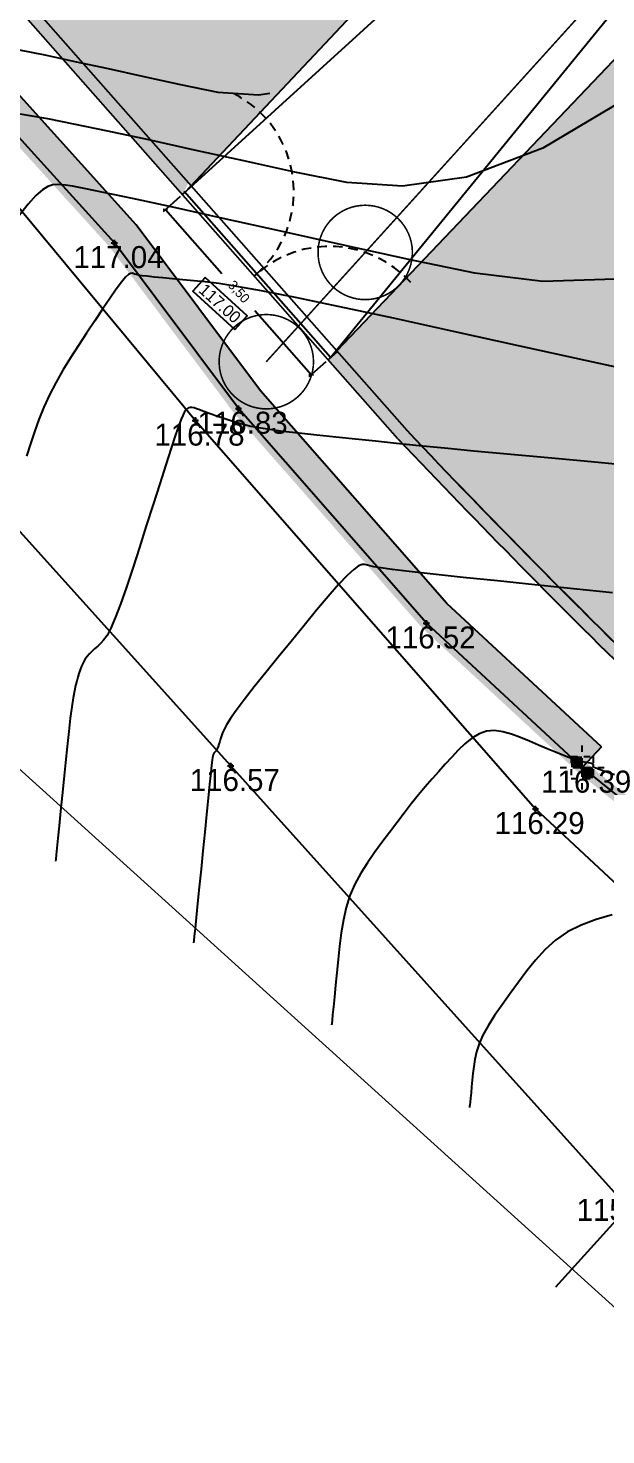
# Model space of a CAD drawing. Extents: x -196763 to -87592, y -65703 to -55832.
# Drawn here: x -87822.65 to -87813.47, y -65624.08 to -65601.72 of the extents above; entities that cross this region are included whole.
import ezdxf
from ezdxf.enums import TextEntityAlignment as Align

# ---------------------------------------------------------------- set-up
doc = ezdxf.new("R2010")
doc.units = 0
doc.header["$MEASUREMENT"] = 0
doc.header["$PDMODE"] = 34
doc.header["$PDSIZE"] = 0.05
doc.linetypes.add('ACAD_ISO04W100', pattern=[30, 24, -3, 0, -3])
doc.linetypes.add('DASHED', pattern=[70, 50, -20])
for name, color, linetype in [('0_coordinates', 1, 'Continuous'), ('0_PROP.aux', 6, 'Continuous'), ('0_PROP.aux.cotas', 30, 'Continuous'), ('0_PROP.corte', 10, 'Continuous'), ('0_PROP.PMC', 5, 'Continuous'), ('0_PROP.trama', 251, 'Continuous'), ('0_PROP.vista4', 140, 'Continuous'), ('0_PROPfinal', 4, 'Continuous'), ('0_tramas piso0', 7, 'Continuous'), ('CV', 8, 'Continuous'), ('CVD', 6, 'Continuous'), ('LEVTP_BERMA', 6, 'Continuous'), ('LEVTP_EDIF', 3, 'Continuous'), ('LEVTP_MURO', 1, 'Continuous'), ('POINTS', 2, 'Continuous'), ('Z', 1, 'Continuous')]:
    doc.layers.add(name, color=color, linetype=linetype)
doc.layers.add('0_folha', color=7, linetype='Continuous', lineweight=9)
doc.layers.add('0_Limites_Terreno', color=30, linetype='DASHED', lineweight=35)
doc.styles.add('creativespace', font='GOTHIC.TTF')
doc.dimstyles.new('creativespace', dxfattribs={"dimtxt": 0.15, "dimasz": 0.05, "dimexe": 0.05, "dimexo": 0.05, "dimgap": 0.2, "dimtad": 0, "dimtoh": 1, "dimzin": 1, "dimtxsty": 'creativespace', "dimblk": 'OBLIQUE', "dimcen": 0, "dimclrd": 251, "dimclre": 256, "dimclrt": 30, "dimazin": 3, "dimtfac": 1, "dimtmove": 0, "dimatfit": 3, "dimldrblk": 'OBLIQUE', "dimfxl": 1, "dimlwd": -1, "dimlwe": -1, "dimarcsym": 0})

# ---------------------------------------------------------------- blocks, each defined once
blk = doc.blocks.new('_Oblique')
at = {"color": 0, "linetype": 'ByBlock', "lineweight": -2}
blk.add_line((-0.5, -0.5), (0.5, 0.5), dxfattribs=at)
blk = doc.blocks.new('*D85')
at = {"layer": '0_PROP.aux.cotas', "transparency": 16777216}
for p, q in [((-87820.23791385659, -65604.39490010693), (-87820.5091695417, -65604.63426000957)), ((-87817.92178744974, -65607.01966076402), (-87818.19304313486, -65607.25902066665))]:
    blk.add_line(p, q, dxfattribs=at)
at = {"layer": '0_PROP.aux.cotas', "color": 251, "transparency": 16777216}
for p, q in [((-87820.4716787907, -65604.60117763377), (-87819.5752834611, -65605.6170216686)), ((-87818.15555238385, -65607.22593829085), (-87819.05194771344, -65606.21009425602))]:
    blk.add_line(p, q, dxfattribs=at)
at = {"layer": 'DEFPOINTS', "color": 0, "transparency": 16777216}
for p in [(-87820.20042310558, -65604.36181773113), (-87820.4716787907, -65604.60117763375), (-87817.88429669873, -65606.98657838821)]:
    blk.add_point(p, dxfattribs=at)
at = {"layer": '0_PROP.aux.cotas', "color": 251, "transparency": 16777216, "xscale": 0.05, "yscale": 0.05, "zscale": 0.05}
for p, rotation in [((-87820.4716787907, -65604.60117763377), 131.4256430822428), ((-87818.15555238385, -65607.22593829085), 311.4256430822428)]:
    blk.add_blockref('_Oblique', p, dxfattribs=dict(at, rotation=rotation))
at = {"layer": '0_PROP.aux.cotas', "color": 30, "transparency": 16777216, "insert": (-87819.31361558726, -65605.91355796231), "char_height": 0.15, "attachment_point": 5, "rotation": 311.4256430822428, "style": 'creativespace'}
blk.add_mtext('3,50', dxfattribs=at)
blk = doc.blocks.new('mk_02')
at = {"linetype": 'ACAD_ISO04W100', "ltscale": 0.001}
for points in [[(-0.25, 0.25), (0, 0.25), (0, 0), (-0.25, 0)], [(0.25, -0.25), (0, -0.25), (0, 0), (0.25, 0)]]:
    blk.add_hatch(color=9, dxfattribs=at).paths.add_polyline_path(points)
for p, q in [((0, -0.5), (0, 0.5)), ((-0.5, 0), (0.5, 0)), ((-0.25, 0.25), (0.25, 0.25)), ((-0.25, 0.25), (-0.25, -0.25)), ((0.25, 0.25), (0.25, -0.25)), ((-0.25, -0.25), (0.25, -0.25))]:
    blk.add_line(p, q, dxfattribs=at)

msp = doc.modelspace()

# ---------------------------------------------------------------- hatches: boundary and pattern name
at = {"layer": '0_PROP.trama'}
h = msp.add_hatch(color=256, dxfattribs=at)
h.dxf.hatch_style = 1
edge = h.paths.add_edge_path()
edge.add_line((-87812.6433795543, -65612.42831853931), (-87812.51844189655, -65612.28171976692))
edge.add_arc((-87704.14765399089, -65501.4081540243), 155.0392700311026, 223.8976485634946, 225.6540299730254, ccw=False)
edge.add_line((-87815.86578429029, -65608.90808246234), (-87816.01011405612, -65609.04653432651))
edge.add_arc((-87722.83421558904, -65519.65205784616), 129.1244379671906, 223.8134518173412, 225.9310006975266)
edge = h.paths.add_edge_path()
edge.add_line((-87810.77080004157, -65613.94294737486), (-87810.90652139836, -65614.08521834655))
edge.add_arc((-87718.16673759412, -65515.24201291452), 135.5383589989754, 226.8247030543718, 233.0253626053064)
edge.add_line((-87799.6878340959, -65623.52385619991), (-87799.56751517074, -65623.36409589119))
edge.add_arc((-87717.45314874478, -65514.3448555183), 136.4842992619217, 226.8646259028792, 233.0125803918554, ccw=False)
h.paths.add_polyline_path([(-87820.69944182342, -65603.50202374249), (-87820.69069029778, -65603.50394451628), (-87824.7609922158, -65598.8912566276), (-87824.9109552192, -65599.02358613157), (-87820.20042311444, -65604.36181774843), (-87820.10508706793, -65604.17557893261)])
edge = h.paths.add_edge_path()
edge.add_line((-87819.024645367, -65603.0026795664), (-87818.8114989262, -65602.75357224893))
edge.add_line((-87818.8114989262, -65602.75357224893), (-87818.99399999989, -65602.78000000003))
edge.add_line((-87818.99399999989, -65602.78000000003), (-87819.3774974493, -65602.75423376515))
edge.add_line((-87819.3774974493, -65602.75423376517), (-87819.38079857561, -65602.76068251021))
edge.add_arc((-87820.17594142118, -65604.31399279949), 1.744999999905353, 48.717779373311885, 62.89199661738752, ccw=False)
h = msp.add_hatch(color=256, dxfattribs=at)
h.dxf.hatch_style = 1
h.paths.add_polyline_path([(-87816.6320383503, -65608.11142695553), (-87817.73830107918, -65606.85774976057), (-87817.88429669874, -65606.9865783882), (-87816.77584229941, -65608.24273930352, 0.00203490478042452), (-87816.0101592119, -65609.04657764325), (-87815.86964777723, -65608.91178860686, -0.002029024396710878)])
at = {"layer": '0_tramas piso0', "transparency": 33554536}
h = msp.add_hatch(color=55, dxfattribs=at)
h.dxf.hatch_style = 1
h.paths.add_polyline_path([(-87781.7809999997, -65601.28999999983), (-87775.5119999997, -65593.67299999984), (-87769.82599999971, -65586.05499999985), (-87769.14541639673, -65585.07488498761), (-87800.25799999974, -65566.9319999999), (-87824.76427293461, -65598.89553566973), (-87820.06336234172, -65604.22286366516), (-87804.16696016902, -65587.33033000435), (-87795.44570266905, -65577.69216171658), (-87782.47044034101, -65589.43392842048), (-87789.85012772687, -65597.58905025314), (-87789.18288350634, -65598.19302472676), (-87790.52446474844, -65599.6755417099), (-87796.28570937291, -65594.46199083174), (-87810.77110312911, -65613.94266354441, 0.02651848822541035), (-87799.64873484462, -65623.30284045258), (-87798.53999999969, -65622.93499999985), (-87796.16799999971, -65620.21999999986), (-87792.15799999969, -65615.61899999986), (-87787.5719999997, -65608.83699999984)])
h.paths.add_polyline_path([(-87797.21333572443, -65593.6235198), (-87801.47850383651, -65589.76386234871), (-87817.73821874248, -65606.85784306857), (-87816.63203835012, -65608.1114269553, 0.002029062586950126), (-87815.86963336663, -65608.91180361237, 0.00801598864144035), (-87812.5210253551, -65612.27920385658)], flags=17)
at = {"layer": 'LEVTP_EDIF', "linetype": 'Continuous'}
h = msp.add_hatch(dxfattribs=at)
h.set_pattern_fill('GRAVEL', color=5, scale=0.5999999999999999, angle=1.858080044910986e-10)
h.set_pattern_definition([(228.0127875041858, (70.15198382313247, 54.19177823541395), (-4.799999999982525, -5.400000000015568), [0.08072159999999999, -7.991452828244219]), (184.9697407281858, (70.0979838231433, 54.13177823539445), (7.199999999998039, 0.6000000000233698), [0.1385208, -13.713554856738]), (132.5104470781858, (69.95998382315156, 54.11977823540656), (6.000000000021473, -6.599999999980461), [0.09767279999999998, -9.669619557659818]), (267.2736890061857, (69.72598382312572, 53.96977823541238), (0.5999999999611001, 12.00000000000195), [0.1261427999999999, -12.48813482497739]), (292.8336541781858, (69.71998382314632, 53.84377823539398), (-3.000000000023341, 7.199999999990288), [0.1236929999999999, -12.24562387685297]), (357.2736890061857, (69.767983823127, 53.72977823540714), (-12.00000000000196, 0.599999999961101), [0.1261427999999998, -12.48813482497739]), (37.6942404668858, (69.89398382313084, 53.72377823541319), (-7.799999999980542, -6.000000000025278), [0.1668174, -16.5149091293496]), (72.25532837508581, (70.02598382312863, 53.82577823539759), (4.199999999957209, 13.20000000001362), [0.1574927999999998, -15.59179289808803]), (121.4295656151858, (70.0739838231384, 53.97577823542088), (-4.800000000025307, 7.799999999984426), [0.12657, -12.5304438658374]), (175.2363583091858, (70.00798382314679, 54.0837782354065), (6.600000000001936, -0.5999999999786203), [0.1444992, -7.08045754727538]), (222.3974377981858, (69.863983823132, 54.09577823540894), (-7.199999999978575, -6.600000000023332), [0.1868688, -18.50002500287694]), (138.8140748341858, (70.31998382315214, 53.96377823541843), (-4.200000000011694, 3.59999999998638), [0.06378059999999994, -6.314306887640816]), (171.4692343901858, (70.27198382314236, 54.00577823539788), (7.800000000003889, -1.199999999974702), [0.1213422, -12.0129068496942]), (225.0000000001858, (70.15198382314702, 54.02377823542338), (1.945665850655587e-12, -0.5999999999999598), [0.08485259999999997, -0.7636755374238599]), (203.1985905141858, (70.10998382314574, 54.09577823540894), (2.999999999996102, 1.200000000009714), [0.04569479999999997, -4.523769063518336]), (291.8014094861858, (70.06798382312991, 54.07777823540528), (-0.6000000000056478, 1.799999999998116), [0.06462179999999998, -3.1664770842807]), (30.96375653228579, (70.0919838231348, 54.0177782354076), (1.79999999999614, 1.200000000005825), [0.1049574, -3.393613736907179]), (161.5650511771858, (70.18198382314586, 54.07177823541133), (1.200000000001952, -0.5999999999960945), [0.07589459999999995, -1.821471996101039]), (16.38954033418579, (69.71998382313177, 54.077778235398), (5.999999999994142, 1.800000000019484), [0.10632, -10.52570708800164]), (70.34617594208581, (69.82198382314527, 54.10777823538956), (-2.39999999997933, -6.60000000000982), [0.08919659999999996, -8.830444648391396]), (293.1985905141857, (70.18198382314586, 54.19177823540667), (-1.200000000009711, 2.999999999996104), [0.09138899999999997, -4.478074863518338]), (343.6104596661858, (70.21798382315319, 54.10777823540411), (-6.000000000005816, 1.799999999980568), [0.10632, -10.52570708800139]), (339.4439547801857, (69.71998382313177, 53.70577823540225), (-3.000000000003913, 1.199999999990286), [0.1025279999999999, -5.023874247190493]), (294.7751405691858, (69.81598382313678, 53.66977823539492), (-3.000000000021406, 6.599999999990271), [0.08590679999999994, -8.504785837965592]), (66.80140948658581, (70.18798382312525, 53.59177823539358), (1.19999999999026, 3.000000000003873), [0.09138899999999994, -4.478074863518336]), (17.35402463648581, (70.22398382314714, 53.67577823541069), (-7.799999999992203, -2.400000000025272), [0.1005786, -9.957254168544]), (69.44395478058581, (69.89398382314539, 53.59177823540813), (-1.199999999990276, -3.000000000003864), [0.05126399999999997, -5.075138247190496]), (101.3099324741858, (70.15198382314702, 53.5917782354154), (-0.6000000000077612, 2.399999999998061), [0.03059399999999999, -3.028817708155679]), (165.9637565321858, (70.14598382313852, 53.62177823541424), (1.800000000001921, -0.5999999999941634), [0.123693, -2.35017037537062]), (186.0090059571858, (70.02598382312863, 53.65177823539852), (5.999999999998082, 0.6000000000194472), [0.11463, -11.34835390472568]), (303.6900675261858, (70.0919838231348, 53.96377823541116), (-0.6000000000038836, 1.199999999998046), [0.0865331999999999, -2.076797565278397]), (353.1572265871857, (70.13998382313002, 53.89177823540376), (10.2000000000039, -1.199999999966955), [0.1510763999999999, -14.95653757441698]), (60.9453959010858, (70.28998382313875, 53.87377823541465), (-2.399999999986365, -4.200000000007768), [0.06177359999999999, -6.1156044845922]), (90, (70.31998382313759, 53.92777823539654), (-0.6000000000019455, 0.5999999999980542), [0.03599999999999998, -0.5639999999999997]), (120.2564371641858, (70.01398382312618, 53.66977823540947), (2.400000000013625, -4.199999999992222), [0.08335439999999995, -8.252111993669875]), (48.0127875043858, (69.97198382313945, 53.74177823538776), (4.799999999982488, 5.400000000015551), [0.1614432, -7.910731228244217]), (1.858048239364172e-10, (70.07998382313235, 53.86177823539765), (0.5999999999980543, 0.6000000000019458), [0.1559999999999999, -0.4439999999999999]), (325.3048464691859, (70.23598382314958, 53.86177823540493), (6.000000000013702, -4.199999999980436), [0.09486839999999995, -9.391964580505192]), (254.0546040991858, (70.31398382314364, 53.80777823540848), (-0.5999999999922396, -2.400000000001948), [0.08736119999999999, -4.280704733568299]), (207.6459753641858, (70.28998382313875, 53.72377823541319), (-11.39999999998051, -6.000000000036997), [0.142239, -14.08168450935564]), (175.4260787401858, (70.16398382314947, 53.6577782354143), (-7.800000000001917, 0.5999999999747057), [0.1504794, -14.89744404478134])])
h.paths.add_polyline_path([(-87825.18458766848, -65600.14966508641), (-87824.37208262112, -65599.13175145964), (-87824.73314082467, -65598.85493005376), (-87824.8849999999, -65599.05300000007), (-87825.77499999988, -65600.16800000006), (-87821.28199999988, -65605.13100000005), (-87819.30999999985, -65607.76400000002), (-87816.32299999986, -65611.17700000003), (-87813.84899999984, -65613.46800000002), (-87813.54324775725, -65613.13782494623), (-87815.99992235086, -65610.8628688048), (-87818.96008898978, -65607.48052908649), (-87820.93435922428, -65604.84449788596)])

# ---------------------------------------------------------------- linework, layer by layer
at = {"layer": '0_folha'}
msp.add_line((-87766.48383271882, -65664.44762647664), (-87843.7766114021, -65594.50269956491), dxfattribs=at)
at = {"layer": '0_Limites_Terreno', "ltscale": 0.02, "const_width": 0.2, "flags": 128}
msp.add_lwpolyline([(-87781.7809999999, -65601.29000000004), (-87775.5119999999, -65593.67300000004), (-87769.8259999999, -65586.05500000004), (-87769.14541639692, -65585.07488498781), (-87800.25799999994, -65566.9320000001), (-87824.8849999999, -65599.05300000004), (-87825.77499999989, -65600.16800000005), (-87821.2819999999, -65605.13100000004), (-87819.3099999999, -65607.76400000004), (-87816.3229999999, -65611.17700000004), (-87813.8489999999, -65613.46800000004), (-87811.4699999999, -65615.39200000005), (-87806.5769999999, -65618.91200000004), (-87801.0909999999, -65622.49700000005), (-87799.78743427807, -65623.34885619997), (-87798.53999999989, -65622.93500000004), (-87796.1679999999, -65620.22000000004), (-87792.1579999999, -65615.61900000005), (-87787.5719999999, -65608.83700000004)], close=True, dxfattribs=at)
at = {"layer": '0_PROP.aux', "linetype": 'DASHED', "ltscale": 0.003}
for centre, start, end in [((-87820.17594142124, -65604.31399279957), 311.4256433782842, 62.89199661624082), ((-87817.86665534625, -65606.93100153765), 42.10569963270952, 131.4256445712114)]:
    msp.add_arc(centre, 1.745, start, end, dxfattribs=at)
at = {"layer": '0_PROP.aux.cotas'}
msp.add_lwpolyline([(-87819.83893929508, -65605.67960879933), (-87820.03630740137, -65605.89771081229), (-87819.36836141408, -65606.50882562187), (-87819.17099330778, -65606.29072360888)], close=True, dxfattribs=at)
at = {"layer": '0_PROP.corte', "linetype": 'Continuous'}
for points in [[(-87816.62984667982, -65608.11391067592), (-87824.77208473919, -65598.88668290761)], [(-87816.77584229938, -65608.24273930355), (-87824.91808035875, -65599.01551153522)], [(-87817.84680594761, -65606.95349601253), (-87820.17594142124, -65604.31399279957)], [(-87819.02136649915, -65605.62242000399), (-87819.05885724998, -65605.65550237997)], [(-87817.73830107918, -65606.85774976059), (-87817.88429669874, -65606.98657838821)]]:
    msp.add_lwpolyline(points, dxfattribs=at)
for centre, radius, start, end in [((-87717.63715003777, -65514.57638510625), 136.1939498133252, 223.3742244969445, 225.8401109706687), ((-87717.63715000093, -65514.57638507024), 136.3886587147308, 223.3742244973074, 225.7376006886203), ((-87709.18071360659, -65506.16693625262), 148.1183086874013, 223.9211266378817, 225.7596195425816)]:
    msp.add_arc(centre, radius, start, end, dxfattribs=at)
at = {"layer": '0_PROP.PMC', "linetype": 'DASHED', "ltscale": 0.003, "const_width": 0.025}
msp.add_lwpolyline([(-87818.86840422329, -65607.01863578818), (-87800.57754394837, -65586.80628476365, -0.4177873617352916), (-87799.44304030109, -65586.7565955969, 0.006093214799435055), (-87794.9387926801, -65590.83264611571, 0.1894121641012578), (-87794.32501015096, -65591.05597076716, 0.1595334505209035), (-87793.9125687099, -65590.90922515866), (-87790.24475521935, -65586.85610066651), (-87789.21602106464, -65585.71929597098, 0.2076646090111332), (-87789.08266256435, -65585.32485003283, 0.2049112630226178), (-87789.28181527962, -65584.94940877164), (-87791.4468459354, -65582.9901971407), (-87793.75502027356, -65580.90144980705, 0.2032386289263878), (-87794.1411519218, -65580.7672372192, 0.1919116757609042), (-87794.49095332422, -65580.93436296168, 0.005170120628326949), (-87796.75680637578, -65583.4382483208, -1.10664150771215)], format="xyb", dxfattribs=at)
for points in [[(-87817.29662072983, -65604.53173335569, -2.92807026083406), (-87818.02248381163, -65605.09299335872, -0.3415218594326526)], [(-87818.86840422328, -65606.26863578819, -2.92807026083406), (-87819.59426730507, -65606.82989579122, -0.3415218594326526)]]:
    msp.add_lwpolyline(points, format="xyb", close=True, dxfattribs=at)
at = {"layer": '0_PROP.vista4', "linetype": 'Continuous'}
for points in [[(-87804.16696016923, -65587.33033000457), (-87820.16107455692, -65604.3308407402)], [(-87817.84681681034, -65606.95350559738), (-87802.8224052187, -65588.54679995184), (-87820.20042311442, -65604.36181774843)], [(-87817.84680594761, -65606.95349601253), (-87801.47848251084, -65589.76383995295)]]:
    msp.add_lwpolyline(points, dxfattribs=at)
at = {"layer": '0_PROPfinal', "linetype": 'Continuous'}
msp.add_lwpolyline([(-87776.9732309174, -65575.37256117299), (-87791.96023813645, -65591.93398289832), (-87789.40425461778, -65594.24698138854), (-87814.27368643797, -65621.72899580434)], dxfattribs=at)
at = {"layer": 'CV', "linetype": 'Continuous'}
for points in [[(-87800.2516297469, -65590.87398266226, 0), (-87802.25799999991, -65592.872, 0), (-87802.25799999991, -65592.872, 0), (-87804.66499999989, -65595.26199999999, 0), (-87807.00799999989, -65597.549, 0), (-87809.22199999989, -65599.62900000002, 0), (-87811.24399999989, -65601.39800000002, 0), (-87813.00999999986, -65602.75300000003, 0), (-87813.00999999986, -65602.75300000003, 0), (-87814.47599999988, -65603.62500000003, 0), (-87815.68499999987, -65604.08300000001, 0), (-87816.70199999987, -65604.23000000004, 0), (-87817.59099999987, -65604.17000000004, 0), (-87818.41499999986, -65604.00600000005, 0), (-87818.41499999986, -65604.00600000005, 0), (-87819.22499999989, -65603.82700000005, 0), (-87820.00699999987, -65603.65400000007, 0), (-87820.73599999986, -65603.49400000006, 0), (-87821.38499999986, -65603.35500000004, 0), (-87821.92599999986, -65603.24200000003, 0), (-87821.92599999986, -65603.24200000003, 0), (-87822.34299999988, -65603.16000000006, 0), (-87822.65199999986, -65603.10500000004, 0), (-87822.88099999986, -65603.07000000007, 0)], [(-87818.8114989262, -65602.75357224893, 0), (-87818.99399999989, -65602.78000000003, 0), (-87819.63399999987, -65602.73700000005, 0), (-87820.22699999988, -65602.61900000004, 0), (-87820.22699999988, -65602.61900000004, 0), (-87820.80999999988, -65602.49000000005, 0), (-87821.37599999987, -65602.36500000005, 0), (-87821.90599999987, -65602.25000000006, 0), (-87822.38299999989, -65602.14800000004, 0), (-87822.79099999988, -65602.06500000006, 0)], [(-87813.32599999986, -65605.70800000001, 0), (-87814.47499999987, -65605.74400000004, 0), (-87815.55599999987, -65605.611, 0), (-87816.60299999987, -65605.39300000004, 0), (-87816.60299999987, -65605.39300000004, 0), (-87817.63899999988, -65605.16400000005, 0), (-87818.63499999986, -65604.94300000003, 0), (-87819.55199999988, -65604.74000000005, 0), (-87820.35299999989, -65604.56400000004, 0), (-87820.99699999986, -65604.42500000005, 0), (-87820.99699999986, -65604.42500000005, 0), (-87821.4579999999, -65604.32700000005, 0), (-87821.76299999989, -65604.26500000004, 0), (-87821.94999999987, -65604.23100000006, 0), (-87822.05999999988, -65604.21400000007, 0), (-87822.12999999989, -65604.20600000003, 0), (-87822.12999999989, -65604.20600000003, 0), (-87822.19399999987, -65604.20200000005, 0), (-87822.26199999986, -65604.20700000005, 0), (-87822.33799999987, -65604.23200000005, 0), (-87822.42599999986, -65604.28500000006, 0), (-87822.53099999987, -65604.37800000006, 0), (-87822.53099999987, -65604.37800000006, 0), (-87822.65299999987, -65604.51500000004, 0), (-87822.79199999984, -65604.69100000005, 0)], [(-87813.15699999986, -65608.66100000002, 0), (-87813.81899999986, -65608.60100000002, 0), (-87814.45199999986, -65608.54300000003, 0), (-87815.04099999985, -65608.48800000001, 0), (-87815.57199999985, -65608.43800000002, 0), (-87815.57199999985, -65608.43800000002, 0), (-87816.03499999986, -65608.39400000003, 0), (-87816.43999999986, -65608.35400000005, 0), (-87816.80099999985, -65608.31800000003, 0), (-87817.13299999986, -65608.28400000004, 0), (-87817.45099999986, -65608.25100000002, 0), (-87817.45099999986, -65608.25100000002, 0), (-87817.76399999988, -65608.21900000004, 0), (-87818.06799999988, -65608.18700000003, 0), (-87818.35099999985, -65608.15500000003, 0), (-87818.60499999986, -65608.12600000005, 0), (-87818.81999999986, -65608.09700000004, 0), (-87818.81999999986, -65608.09700000004, 0), (-87818.98799999987, -65608.07100000003, 0), (-87819.11599999986, -65608.04700000005, 0), (-87819.21499999987, -65608.02400000003, 0), (-87819.29399999986, -65608.00200000007, 0), (-87819.36299999988, -65607.98000000004, 0), (-87819.36299999988, -65607.98000000004, 0), (-87819.43099999987, -65607.95800000004, 0), (-87819.49699999986, -65607.93700000003, 0), (-87819.56099999987, -65607.91600000006, 0), (-87819.62199999984, -65607.89600000004, 0), (-87819.67799999987, -65607.87700000007, 0), (-87819.67799999987, -65607.87700000007, 0), (-87819.72899999986, -65607.85900000003, 0), (-87819.77599999987, -65607.84200000006, 0), (-87819.81999999986, -65607.82500000004, 0), (-87819.86099999986, -65607.81000000006, 0), (-87819.90099999987, -65607.79400000005, 0), (-87819.90099999987, -65607.79400000005, 0), (-87819.94099999985, -65607.77900000007, 0), (-87819.97999999986, -65607.76500000004, 0), (-87820.01699999985, -65607.75400000004, 0), (-87820.04999999986, -65607.74800000002, 0), (-87820.07899999985, -65607.74600000004, 0), (-87820.07899999985, -65607.74600000004, 0), (-87820.10299999987, -65607.75200000007, 0), (-87820.12299999988, -65607.76300000004, 0), (-87820.13899999988, -65607.77800000005, 0), (-87820.15299999987, -65607.79500000004, 0), (-87820.16599999985, -65607.81500000003, 0), (-87820.16599999985, -65607.81500000003, 0), (-87820.17999999985, -65607.83600000004, 0), (-87820.19699999984, -65607.87100000004, 0), (-87820.22199999985, -65607.93100000004, 0), (-87820.25899999987, -65608.03100000005, 0), (-87820.31099999987, -65608.18200000006, 0), (-87820.31099999987, -65608.18200000006, 0), (-87820.38099999985, -65608.39400000006, 0), (-87820.46599999987, -65608.65700000006, 0), (-87820.56299999986, -65608.95900000006, 0), (-87820.66699999984, -65609.28700000004, 0), (-87820.77599999984, -65609.62900000004, 0), (-87820.77599999984, -65609.62900000004, 0), (-87820.88399999985, -65609.97000000006, 0), (-87820.99099999983, -65610.29900000006, 0), (-87821.09199999984, -65610.60400000005, 0), (-87821.18499999985, -65610.87200000006, 0), (-87821.26799999987, -65611.09200000006, 0), (-87821.26799999987, -65611.09200000006, 0), (-87821.33899999986, -65611.25400000004, 0), (-87821.39999999985, -65611.36800000005, 0), (-87821.45399999985, -65611.44600000005, 0), (-87821.50199999985, -65611.49900000007, 0), (-87821.54799999986, -65611.54000000004, 0), (-87821.54799999986, -65611.54000000004, 0), (-87821.59299999985, -65611.57900000003, 0), (-87821.63699999984, -65611.61900000004, 0), (-87821.67899999984, -65611.66000000006, 0), (-87821.71699999984, -65611.70400000006, 0), (-87821.75099999984, -65611.75200000007, 0), (-87821.75099999984, -65611.75200000007, 0), (-87821.77999999985, -65611.80300000004, 0), (-87821.80499999985, -65611.85800000004, 0), (-87821.82699999984, -65611.91500000004, 0), (-87821.84599999984, -65611.97400000005, 0), (-87821.86399999984, -65612.03400000004, 0), (-87821.86399999984, -65612.03400000004, 0), (-87821.88199999984, -65612.09500000006, 0), (-87821.89999999985, -65612.16500000004, 0), (-87821.91899999986, -65612.25000000006, 0), (-87821.93899999984, -65612.36100000003, 0), (-87821.96099999984, -65612.50300000006, 0), (-87821.96099999984, -65612.50300000006, 0), (-87821.98399999984, -65612.68400000007, 0), (-87822.00799999986, -65612.89800000004, 0), (-87822.03399999984, -65613.13600000003, 0), (-87822.05999999984, -65613.39000000004, 0), (-87822.08599999984, -65613.65200000006, 0), (-87822.08599999984, -65613.65200000006, 0), (-87822.11299999985, -65613.91400000005, 0), (-87822.13799999985, -65614.16500000004, 0), (-87822.16099999983, -65614.39600000004, 0), (-87822.18099999984, -65614.59400000004, 0), (-87822.19699999983, -65614.75100000005, 0), (-87822.19699999983, -65614.75100000005, 0), (-87822.20799999985, -65614.85800000004, 0), (-87822.21399999985, -65614.92300000004, 0), (-87822.21799999985, -65614.95600000003, 0)], [(-87813.36799999984, -65610.69300000003, 0), (-87813.98499999984, -65610.62900000002, 0), (-87813.98499999984, -65610.62900000002, 0), (-87814.60099999985, -65610.56600000002, 0), (-87815.19299999987, -65610.50400000004, 0), (-87815.73799999987, -65610.44700000001, 0), (-87816.21399999986, -65610.39600000004, 0), (-87816.59599999984, -65610.35300000003, 0), (-87816.59599999984, -65610.35300000003, 0), (-87816.86899999986, -65610.32000000004, 0), (-87817.04899999985, -65610.29600000003, 0), (-87817.15899999985, -65610.27800000002, 0), (-87817.22199999985, -65610.26400000005, 0), (-87817.26199999984, -65610.25200000004, 0), (-87817.26199999984, -65610.25200000004, 0), (-87817.29999999987, -65610.24200000003, 0), (-87817.34399999987, -65610.24300000005, 0), (-87817.40099999985, -65610.26500000001, 0), (-87817.47899999986, -65610.31900000005, 0), (-87817.58499999988, -65610.41500000004, 0), (-87817.58499999988, -65610.41500000004, 0), (-87817.72199999983, -65610.56100000005, 0), (-87817.88599999985, -65610.74900000004, 0), (-87818.07099999985, -65610.97000000003, 0), (-87818.26899999985, -65611.21200000006, 0), (-87818.47499999986, -65611.46400000007, 0), (-87818.47499999986, -65611.46400000007, 0), (-87818.67999999985, -65611.71600000004, 0), (-87818.87699999983, -65611.96100000004, 0), (-87819.05899999986, -65612.18900000004, 0), (-87819.21799999985, -65612.39100000006, 0), (-87819.34699999983, -65612.56100000005, 0), (-87819.34699999983, -65612.56100000005, 0), (-87819.43899999984, -65612.69200000004, 0), (-87819.50099999984, -65612.78900000005, 0), (-87819.53999999983, -65612.86200000005, 0), (-87819.56399999984, -65612.91800000003, 0), (-87819.57999999984, -65612.96600000004, 0), (-87819.57999999984, -65612.96600000004, 0), (-87819.59499999986, -65613.01200000005, 0), (-87819.60899999984, -65613.05700000003, 0), (-87819.62299999985, -65613.09800000003, 0), (-87819.63499999983, -65613.13400000005, 0), (-87819.64599999983, -65613.16300000003, 0), (-87819.64599999983, -65613.16300000003, 0), (-87819.65499999984, -65613.18500000006, 0), (-87819.66299999984, -65613.20000000004, 0), (-87819.66899999985, -65613.21000000005, 0), (-87819.67499999984, -65613.21600000004, 0), (-87819.67999999985, -65613.22100000005, 0), (-87819.67999999985, -65613.22100000005, 0), (-87819.68599999984, -65613.22600000005, 0), (-87819.69099999983, -65613.23000000004, 0), (-87819.69599999985, -65613.23500000004, 0), (-87819.69999999984, -65613.24000000005, 0), (-87819.70399999984, -65613.24600000004, 0), (-87819.70399999984, -65613.24600000004, 0), (-87819.70799999985, -65613.25200000004, 0), (-87819.70999999985, -65613.25800000003, 0), (-87819.71299999984, -65613.26500000004, 0), (-87819.71499999982, -65613.27200000003, 0), (-87819.71699999983, -65613.27900000007, 0), (-87819.71699999983, -65613.27900000007, 0), (-87819.71999999986, -65613.28800000003, 0), (-87819.72299999985, -65613.30800000005, 0), (-87819.72899999985, -65613.35200000004, 0), (-87819.73699999985, -65613.43000000002, 0), (-87819.75099999983, -65613.55400000006, 0), (-87819.75099999983, -65613.55400000006, 0), (-87819.76899999985, -65613.73300000004, 0), (-87819.79199999984, -65613.95800000004, 0), (-87819.81899999984, -65614.21700000006, 0), (-87819.84699999983, -65614.49900000007, 0), (-87819.87699999983, -65614.79300000006, 0), (-87819.87699999983, -65614.79300000006, 0), (-87819.90599999984, -65615.08700000003, 0), (-87819.93499999982, -65615.36900000006, 0), (-87819.96099999984, -65615.62800000003, 0), (-87819.98299999985, -65615.85100000002, 0), (-87820.00099999981, -65616.02600000004, 0), (-87820.00099999981, -65616.02600000004, 0), (-87820.01299999983, -65616.14700000003, 0), (-87820.01999999984, -65616.22000000006, 0), (-87820.02399999983, -65616.25700000004, 0)], [(-87813.33599999984, -65613.58500000002, 0), (-87813.50599999983, -65613.52700000003, 0), (-87813.60699999984, -65613.48900000003, 0), (-87813.65699999983, -65613.46600000001, 0), (-87813.67299999985, -65613.45400000003, 0), (-87813.67199999985, -65613.44600000003, 0), (-87813.67199999985, -65613.44600000003, 0), (-87813.66799999985, -65613.43900000001, 0), (-87813.66599999984, -65613.43200000003, 0), (-87813.66599999984, -65613.426, 0), (-87813.67099999984, -65613.41900000002, 0), (-87813.68099999984, -65613.41300000003, 0), (-87813.68099999984, -65613.41300000003, 0), (-87813.69799999984, -65613.40700000004, 0), (-87813.72099999983, -65613.40100000001, 0), (-87813.74799999985, -65613.39600000001, 0), (-87813.77799999985, -65613.39100000003, 0), (-87813.80899999985, -65613.38500000001, 0), (-87813.80899999985, -65613.38500000001, 0), (-87813.84199999983, -65613.38000000003, 0), (-87813.87799999985, -65613.37200000003, 0), (-87813.92399999984, -65613.35900000003, 0), (-87813.98299999985, -65613.34000000003, 0), (-87814.05999999984, -65613.31200000003, 0), (-87814.05999999984, -65613.31200000003, 0), (-87814.15799999985, -65613.27400000003, 0), (-87814.27399999984, -65613.22600000002, 0), (-87814.40299999985, -65613.17200000005, 0), (-87814.54199999984, -65613.11300000004, 0), (-87814.68399999985, -65613.05200000003, 0), (-87814.68399999985, -65613.05200000003, 0), (-87814.82699999983, -65612.99200000003, 0), (-87814.96899999984, -65612.93900000001, 0), (-87815.10699999984, -65612.90000000002, 0), (-87815.24099999983, -65612.88100000002, 0), (-87815.36799999984, -65612.89000000004, 0), (-87815.36799999984, -65612.89000000004, 0), (-87815.48799999987, -65612.93200000003, 0), (-87815.60199999984, -65613.00100000002, 0), (-87815.71099999984, -65613.09100000004, 0), (-87815.81699999984, -65613.19500000004, 0), (-87815.92099999984, -65613.30600000004, 0), (-87815.92099999984, -65613.30600000004, 0), (-87816.02499999983, -65613.41800000003, 0), (-87816.12899999984, -65613.53200000004, 0), (-87816.23499999984, -65613.65000000002, 0), (-87816.34199999983, -65613.77400000003, 0), (-87816.45199999983, -65613.90500000003, 0), (-87816.45199999983, -65613.90500000003, 0), (-87816.56399999984, -65614.04500000004, 0), (-87816.67899999984, -65614.19300000003, 0), (-87816.79499999984, -65614.34600000002, 0), (-87816.91199999984, -65614.50400000004, 0), (-87817.02999999984, -65614.66300000003, 0), (-87817.02999999984, -65614.66300000003, 0), (-87817.14699999984, -65614.82200000004, 0), (-87817.25999999983, -65614.98400000003, 0), (-87817.36599999983, -65615.15000000002, 0), (-87817.45999999985, -65615.32300000003, 0), (-87817.53899999984, -65615.50300000003, 0), (-87817.53899999984, -65615.50300000003, 0), (-87817.59899999984, -65615.69400000005, 0), (-87817.64399999983, -65615.89200000002, 0), (-87817.67799999984, -65616.09700000004, 0), (-87817.70399999982, -65616.30600000004, 0), (-87817.72599999982, -65616.51800000004, 0), (-87817.72599999982, -65616.51800000004, 0), (-87817.74699999983, -65616.72800000003, 0), (-87817.76699999982, -65616.92900000003, 0), (-87817.78599999982, -65617.11400000006, 0), (-87817.80199999982, -65617.27400000003, 0), (-87817.81399999984, -65617.39900000006, 0), (-87817.81399999984, -65617.39900000006, 0), (-87817.82299999983, -65617.48500000004, 0), (-87817.82799999983, -65617.53700000004, 0), (-87817.83099999983, -65617.56400000004, 0)], [(-87813.37199999983, -65615.81100000002, 0), (-87813.62699999982, -65615.88500000001, 0), (-87813.86499999985, -65615.97400000005, 0), (-87814.08099999983, -65616.08300000001, 0), (-87814.08099999983, -65616.08300000001, 0), (-87814.26999999984, -65616.21400000004, 0), (-87814.43799999985, -65616.36400000003, 0), (-87814.58899999983, -65616.52900000004, 0), (-87814.72799999983, -65616.70300000004, 0), (-87814.86299999984, -65616.88300000003, 0), (-87814.86299999984, -65616.88300000003, 0), (-87814.99499999984, -65617.06200000003, 0), (-87815.12199999983, -65617.23900000003, 0), (-87815.23999999983, -65617.41000000003, 0), (-87815.34299999985, -65617.57300000003, 0), (-87815.42699999982, -65617.72400000002, 0), (-87815.42699999982, -65617.72400000002, 0), (-87815.48699999982, -65617.86200000005, 0), (-87815.52899999983, -65617.98900000003, 0), (-87815.55499999982, -65618.10800000004, 0), (-87815.57199999981, -65618.22100000002, 0), (-87815.58399999983, -65618.33000000002, 0), (-87815.58399999983, -65618.33000000002, 0), (-87815.59499999983, -65618.43900000004, 0), (-87815.60499999982, -65618.54400000005, 0), (-87815.61499999985, -65618.63900000005, 0), (-87815.62299999985, -65618.72200000004, 0), (-87815.62999999983, -65618.78700000004, 0), (-87815.62999999983, -65618.78700000004, 0), (-87815.63399999982, -65618.831, 0), (-87815.63699999981, -65618.85800000004, 0), (-87815.63799999983, -65618.87200000003, 0)]]:
    msp.add_polyline3d(points, dxfattribs=at)
at = {"layer": 'CVD', "linetype": 'Continuous'}
msp.add_polyline3d([(-87812.72599999985, -65607.23000000001, 0), (-87813.79699999986, -65607.00100000002, 0), (-87813.79699999986, -65607.00100000002, 0), (-87814.86199999986, -65606.76500000001, 0), (-87815.89099999986, -65606.53800000003, 0), (-87816.84799999988, -65606.32800000004, 0), (-87817.69799999986, -65606.14500000005, 0), (-87818.40399999988, -65605.99700000003, 0), (-87818.40399999988, -65605.99700000003, 0), (-87818.94299999988, -65605.89100000003, 0), (-87819.33799999987, -65605.82100000003, 0), (-87819.62499999985, -65605.77700000006, 0), (-87819.84099999987, -65605.75100000002, 0), (-87820.02099999986, -65605.73300000004, 0), (-87820.02099999986, -65605.73300000004, 0), (-87820.19399999987, -65605.71700000006, 0), (-87820.35999999987, -65605.70200000005, 0), (-87820.51499999987, -65605.68700000006, 0), (-87820.64999999985, -65605.67400000003, 0), (-87820.76099999987, -65605.66100000005, 0), (-87820.76099999987, -65605.66100000005, 0), (-87820.84299999988, -65605.65100000004, 0), (-87820.89899999987, -65605.64100000003, 0), (-87820.93799999988, -65605.63300000006, 0), (-87820.96399999986, -65605.62600000002, 0), (-87820.98299999989, -65605.61800000005, 0), (-87820.98299999989, -65605.61800000005, 0), (-87821.00199999986, -65605.61300000004, 0), (-87821.02599999987, -65605.61500000005, 0), (-87821.05899999988, -65605.63400000005, 0), (-87821.10499999986, -65605.67700000005, 0), (-87821.16799999987, -65605.75300000006, 0), (-87821.16799999987, -65605.75300000006, 0), (-87821.25299999988, -65605.86600000004, 0), (-87821.35499999986, -65606.01300000004, 0), (-87821.46999999987, -65606.18400000004, 0), (-87821.59499999986, -65606.37100000004, 0), (-87821.72399999987, -65606.56600000005, 0), (-87821.72399999987, -65606.56600000005, 0), (-87821.85299999986, -65606.76300000004, 0), (-87821.97899999988, -65606.95900000006, 0), (-87822.09999999986, -65607.15500000006, 0), (-87822.21299999987, -65607.35200000004, 0), (-87822.31499999986, -65607.54700000005, 0), (-87822.31499999986, -65607.54700000005, 0), (-87822.40399999988, -65607.74200000006, 0), (-87822.48199999984, -65607.93700000006, 0), (-87822.55299999987, -65608.13200000004, 0), (-87822.61799999986, -65608.32600000006, 0), (-87822.67999999985, -65608.52100000004, 0)], dxfattribs=at)
at = {"layer": 'LEVTP_BERMA', "linetype": 'Continuous'}
for p, q in [((-87824.56899999989, -65602.43700000006), (-87819.99499999985, -65607.95200000005)), ((-87819.43399999983, -65613.44300000003), (-87825.16199999987, -65607.07600000006)), ((-87819.99499999985, -65607.95200000005), (-87814.58999999984, -65614.12700000004)), ((-87813.2859999998, -65620.27500000002), (-87819.43399999983, -65613.44300000003)), ((-87810.07533387179, -65618.33131493538), (-87814.58999999984, -65614.12700000004))]:
    msp.add_line(p, q, dxfattribs=at)
at = {"layer": 'LEVTP_MURO', "linetype": 'Continuous'}
for p, q in [((-87821.28199999988, -65605.13100000005), (-87825.77499999988, -65600.16800000006)), ((-87820.93435922428, -65604.84449788596), (-87825.18458766848, -65600.14966508641)), ((-87818.96008898978, -65607.48052908649), (-87820.93435922428, -65604.84449788596)), ((-87819.30999999985, -65607.76400000002), (-87821.28199999988, -65605.13100000005)), ((-87815.99992235086, -65610.8628688048), (-87818.96008898978, -65607.48052908649)), ((-87816.32299999986, -65611.17700000003), (-87819.30999999985, -65607.76400000002)), ((-87813.54324775725, -65613.13782494623), (-87815.99992235086, -65610.8628688048)), ((-87813.84899999984, -65613.46800000002), (-87816.32299999986, -65611.17700000003)), ((-87813.54324775725, -65613.13782494623), (-87813.84899999984, -65613.46800000002)), ((-87813.84899999984, -65613.46800000002), (-87811.46999999983, -65615.39200000002))]:
    msp.add_line(p, q, dxfattribs=at)
at = {"layer": 'POINTS'}
for p in [(-87821.28199999988, -65605.13100000005, 117.04232596), (-87819.30999999985, -65607.76400000002, 116.82921458), (-87819.99499999985, -65607.95200000005, 116.77801278), (-87816.32299999986, -65611.17700000003, 116.52190293), (-87819.43399999983, -65613.44300000003, 116.57360542), (-87813.84899999984, -65613.46800000002, 116.39389138), (-87814.58999999984, -65614.12700000004, 116.29269473)]:
    msp.add_point(p, dxfattribs=at)

# ---------------------------------------------------------------- block references
at = {"layer": '0_coordinates', "linetype": 'Continuous', "xscale": 0.7, "yscale": 0.7, "zscale": 0.7}
msp.add_blockref('mk_02', (-87813.84899999904, -65613.46800000075), dxfattribs=at)

# ---------------------------------------------------------------- texts
at = {"layer": '0_PROP.aux.cotas', "color": 255, "linetype": 'ByBlock', "insert": (-87819.60592330089, -65606.09177971641), "char_height": 0.19, "attachment_point": 5, "rotation": 317.85695784654814}
msp.add_mtext('{\\C256;117.00}', dxfattribs=at)
at = {"layer": 'Z'}
for s, p in [(' 117.04', (-87821.28199999986, -65605.53100000005, 117.042)), (' 116.83', (-87819.30999999985, -65608.16400000005, 116.829)), (' 116.78', (-87819.99499999985, -65608.35200000004, 116.778)), (' 116.52', (-87816.32299999986, -65611.57700000005, 116.522)), (' 116.57', (-87819.43399999985, -65613.84300000002, 116.574)), (' 116.39', (-87813.84899999984, -65613.86800000005, 116.394)), (' 116.29', (-87814.58999999982, -65614.52700000003, 116.293)), (' 115.99', (-87813.28599999982, -65620.67500000002, 115.985))]:
    msp.add_text(s, height=0.3499999999999999, dxfattribs=at).set_placement(p, align=Align.CENTER)

# ---------------------------------------------------------------- dimensions: what is measured, and where the dimension line sits
at = {"layer": '0_PROP.aux.cotas'}
dim = msp.add_aligned_dim(p1=(-87817.88429669873, -65606.9865783882), p2=(-87820.20042310556, -65604.36181773111), distance=0.3617634720487403, dimstyle='creativespace', dxfattribs=at)
dim.commit()
dim.dimension.update_dxf_attribs({"geometry": '*D85', "text_midpoint": (-87819.31361558728, -65605.91355796231)})

doc.saveas('drawing.dxf')
